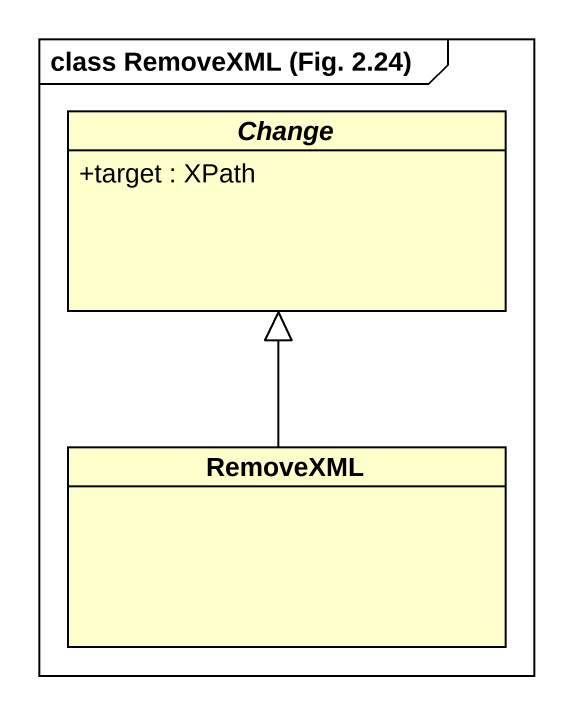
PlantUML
@startuml
mainframe class RemoveXML (Fig. 2.24)
hide circle
hide empty members
skinparam classAttributeIconSize 0
abstract class Change {
  +target : XPath
}
class RemoveXML
RemoveXML -up-|> Change
@enduml
